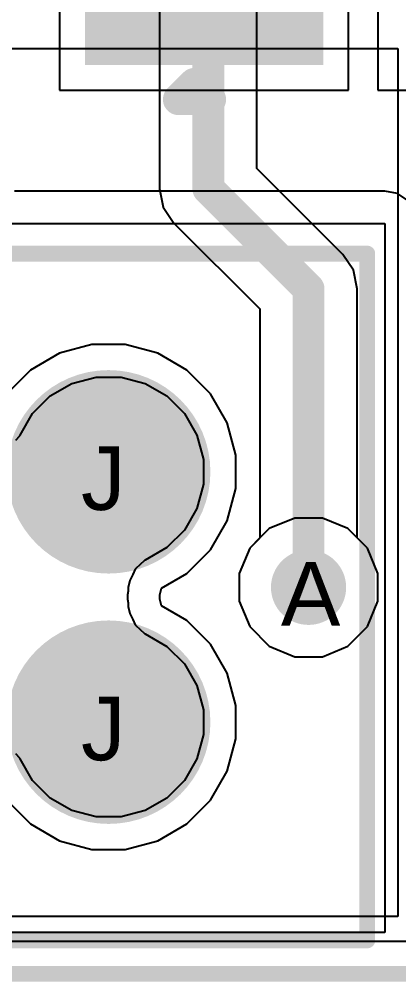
# Model space of a CAD drawing. Header units: inches. Extents: x 0 to 5271, y 0 to 5417.
# Drawn here: x 126.47 to 129.5, y -0.06 to 7.63 of the extents above; entities that cross this region are included whole.
import ezdxf

# ---------------------------------------------------------------- set-up
doc = ezdxf.new("R2010")
doc.units = ezdxf.units.IN
for name, color, linetype in [('Board_Outline', 216, 'Continuous'), ('Bottom Layer', 5, 'Continuous'), ('Bottom Solder', 6, 'Continuous'), ('Drill Drawing', 1, 'Continuous'), ('L2_GND1', 16, 'Continuous'), ('L3_SIG1', 76, 'Continuous'), ('L4_PWR', 90, 'Continuous'), ('L5_GND2', 156, 'Continuous'), ('L6_SIG2', 130, 'Continuous'), ('L7_GND3', 216, 'Continuous'), ('Multi-Layer', 9, 'Continuous'), ('Pad Holes', 156, 'Continuous'), ('Top Layer', 1, 'Continuous'), ('Top Overlay', 2, 'Continuous'), ('Top Paste', 8, 'Continuous'), ('Top Solder', 216, 'Continuous'), ('Via Holes', 16, 'Continuous')]:
    doc.layers.add(name, color=color, linetype=linetype)
doc.styles.add('Arial', font='', dxfattribs={"height": 0.2})
doc.styles.get('Arial').set_extended_font_data('Arial')

# ---------------------------------------------------------------- blocks, each defined once
blk = doc.blocks.new('PC817X2NIPW_190')
at = {"layer": 'Top Layer'}
blk.add_hatch(color=1, dxfattribs=at).paths.add_polyline_path([(-3.6499, 2.17), (-3.6499, 0.37), (-6.1499, 0.37), (-6.1499, 2.17)])
at = {"layer": 'Top Paste'}
blk.add_hatch(color=8, dxfattribs=at).paths.add_polyline_path([(-3.6499, 2.17), (-3.6499, 0.37), (-6.1499, 0.37), (-6.1499, 2.17)])
at = {"layer": 'Top Solder'}
blk.add_hatch(color=216, dxfattribs=at).paths.add_polyline_path([(-3.5991, 2.2208), (-3.5991, 0.3192), (-6.2007, 0.3192), (-6.2007, 2.2208)])
at = {"layer": 'Top Overlay'}
for points in [[(-6.477, 1.4732, 0.25, 0.25, 0), (-6.477, 1.2192, 0.25, 0.25, 0)], [(-6.477, 1.4732, 0.25, 0.25, 0), (-6.35, 1.3462, 0.25, 0.25, 0)], [(-6.35, 1.3462, 0.25, 0.25, 0), (-6.477, 1.2192, 0.25, 0.25, 0)]]:
    blk.add_lwpolyline(points, format="xyseb", dxfattribs=at)
for points in [[(-6.5395, 1.4732, 0.125, 0.125, 1), (-6.4145, 1.4732, 0.125, 0.125, 1)], [(-6.5395, 1.4732, 0.125, 0.125, 1), (-6.4145, 1.4732, 0.125, 0.125, 1)], [(-6.4125, 1.3462, 0.125, 0.125, 1), (-6.2875, 1.3462, 0.125, 0.125, 1)], [(-6.4125, 1.3462, 0.125, 0.125, 1), (-6.2875, 1.3462, 0.125, 0.125, 1)], [(-6.5395, 1.2192, 0.125, 0.125, 1), (-6.4145, 1.2192, 0.125, 0.125, 1)], [(-6.5395, 1.2192, 0.125, 0.125, 1), (-6.4145, 1.2192, 0.125, 0.125, 1)]]:
    blk.add_lwpolyline(points, format="xyseb", close=True, dxfattribs=at)
blk = doc.blocks.new('HX20012_6A_______531')
at = {"layer": 'Bottom Layer'}
h = blk.add_hatch(color=5, dxfattribs=at)
edge = h.paths.add_edge_path()
edge.add_arc((-2, 1), 0.762, 0, 360)
h = blk.add_hatch(color=5, dxfattribs=at)
edge = h.paths.add_edge_path()
edge.add_arc((0, 1), 0.762, 0, 360)
h = blk.add_hatch(color=5, dxfattribs=at)
edge = h.paths.add_edge_path()
edge.add_arc((2, 1), 0.762, 0, 360)
blk.add_hatch(color=5, dxfattribs=at).paths.add_polyline_path([(-2.762, -0.238), (-1.238, -0.238), (-1.238, -1.762), (-2.762, -1.762)])
h = blk.add_hatch(color=5, dxfattribs=at)
edge = h.paths.add_edge_path()
edge.add_arc((0, -1), 0.762, 0, 360)
h = blk.add_hatch(color=5, dxfattribs=at)
edge = h.paths.add_edge_path()
edge.add_arc((2, -1), 0.762, 0, 360)
at = {"layer": 'Bottom Solder'}
h = blk.add_hatch(color=6, dxfattribs=at)
edge = h.paths.add_edge_path()
edge.add_arc((-2, 1), 0.8128, 0, 360)
h = blk.add_hatch(color=6, dxfattribs=at)
edge = h.paths.add_edge_path()
edge.add_arc((0, 1), 0.8128, 0, 360)
h = blk.add_hatch(color=6, dxfattribs=at)
edge = h.paths.add_edge_path()
edge.add_arc((2, 1), 0.8128, 0, 360)
blk.add_hatch(color=6, dxfattribs=at).paths.add_polyline_path([(-2.8128, -0.1872), (-1.1872, -0.1872), (-1.1872, -1.8128), (-2.8128, -1.8128)])
h = blk.add_hatch(color=6, dxfattribs=at)
edge = h.paths.add_edge_path()
edge.add_arc((0, -1), 0.8128, 0, 360)
h = blk.add_hatch(color=6, dxfattribs=at)
edge = h.paths.add_edge_path()
edge.add_arc((2, -1), 0.8128, 0, 360)
at = {"layer": 'L2_GND1'}
h = blk.add_hatch(color=16, dxfattribs=at)
edge = h.paths.add_edge_path()
edge.add_arc((-2, 1), 0.762, 0, 360)
h = blk.add_hatch(color=16, dxfattribs=at)
edge = h.paths.add_edge_path()
edge.add_arc((0, 1), 0.762, 0, 360)
h = blk.add_hatch(color=16, dxfattribs=at)
edge = h.paths.add_edge_path()
edge.add_arc((2, 1), 0.762, 0, 360)
blk.add_hatch(color=16, dxfattribs=at).paths.add_polyline_path([(-2.762, -0.238), (-1.238, -0.238), (-1.238, -1.762), (-2.762, -1.762)])
h = blk.add_hatch(color=16, dxfattribs=at)
edge = h.paths.add_edge_path()
edge.add_arc((0, -1), 0.762, 0, 360)
h = blk.add_hatch(color=16, dxfattribs=at)
edge = h.paths.add_edge_path()
edge.add_arc((2, -1), 0.762, 0, 360)
at = {"layer": 'L3_SIG1'}
h = blk.add_hatch(color=76, dxfattribs=at)
edge = h.paths.add_edge_path()
edge.add_arc((-2, 1), 0.762, 0, 360)
h = blk.add_hatch(color=76, dxfattribs=at)
edge = h.paths.add_edge_path()
edge.add_arc((0, 1), 0.762, 0, 360)
h = blk.add_hatch(color=76, dxfattribs=at)
edge = h.paths.add_edge_path()
edge.add_arc((2, 1), 0.762, 0, 360)
blk.add_hatch(color=76, dxfattribs=at).paths.add_polyline_path([(-2.762, -0.238), (-1.238, -0.238), (-1.238, -1.762), (-2.762, -1.762)])
h = blk.add_hatch(color=76, dxfattribs=at)
edge = h.paths.add_edge_path()
edge.add_arc((0, -1), 0.762, 0, 360)
h = blk.add_hatch(color=76, dxfattribs=at)
edge = h.paths.add_edge_path()
edge.add_arc((2, -1), 0.762, 0, 360)
at = {"layer": 'L4_PWR'}
h = blk.add_hatch(color=90, dxfattribs=at)
edge = h.paths.add_edge_path()
edge.add_arc((-2, 1), 0.762, 0, 360)
h = blk.add_hatch(color=90, dxfattribs=at)
edge = h.paths.add_edge_path()
edge.add_arc((0, 1), 0.762, 0, 360)
h = blk.add_hatch(color=90, dxfattribs=at)
edge = h.paths.add_edge_path()
edge.add_arc((2, 1), 0.762, 0, 360)
blk.add_hatch(color=90, dxfattribs=at).paths.add_polyline_path([(-2.762, -0.238), (-1.238, -0.238), (-1.238, -1.762), (-2.762, -1.762)])
h = blk.add_hatch(color=90, dxfattribs=at)
edge = h.paths.add_edge_path()
edge.add_arc((0, -1), 0.762, 0, 360)
h = blk.add_hatch(color=90, dxfattribs=at)
edge = h.paths.add_edge_path()
edge.add_arc((2, -1), 0.762, 0, 360)
at = {"layer": 'L5_GND2'}
h = blk.add_hatch(color=156, dxfattribs=at)
edge = h.paths.add_edge_path()
edge.add_arc((-2, 1), 0.762, 0, 360)
h = blk.add_hatch(color=156, dxfattribs=at)
edge = h.paths.add_edge_path()
edge.add_arc((0, 1), 0.762, 0, 360)
h = blk.add_hatch(color=156, dxfattribs=at)
edge = h.paths.add_edge_path()
edge.add_arc((2, 1), 0.762, 0, 360)
blk.add_hatch(color=156, dxfattribs=at).paths.add_polyline_path([(-2.762, -0.238), (-1.238, -0.238), (-1.238, -1.762), (-2.762, -1.762)])
h = blk.add_hatch(color=156, dxfattribs=at)
edge = h.paths.add_edge_path()
edge.add_arc((0, -1), 0.762, 0, 360)
h = blk.add_hatch(color=156, dxfattribs=at)
edge = h.paths.add_edge_path()
edge.add_arc((2, -1), 0.762, 0, 360)
at = {"layer": 'L6_SIG2'}
h = blk.add_hatch(color=130, dxfattribs=at)
edge = h.paths.add_edge_path()
edge.add_arc((-2, 1), 0.762, 0, 360)
h = blk.add_hatch(color=130, dxfattribs=at)
edge = h.paths.add_edge_path()
edge.add_arc((0, 1), 0.762, 0, 360)
h = blk.add_hatch(color=130, dxfattribs=at)
edge = h.paths.add_edge_path()
edge.add_arc((2, 1), 0.762, 0, 360)
blk.add_hatch(color=130, dxfattribs=at).paths.add_polyline_path([(-2.762, -0.238), (-1.238, -0.238), (-1.238, -1.762), (-2.762, -1.762)])
h = blk.add_hatch(color=130, dxfattribs=at)
edge = h.paths.add_edge_path()
edge.add_arc((0, -1), 0.762, 0, 360)
h = blk.add_hatch(color=130, dxfattribs=at)
edge = h.paths.add_edge_path()
edge.add_arc((2, -1), 0.762, 0, 360)
at = {"layer": 'L7_GND3'}
h = blk.add_hatch(color=216, dxfattribs=at)
edge = h.paths.add_edge_path()
edge.add_arc((-2, 1), 0.762, 0, 360)
h = blk.add_hatch(color=216, dxfattribs=at)
edge = h.paths.add_edge_path()
edge.add_arc((0, 1), 0.762, 0, 360)
h = blk.add_hatch(color=216, dxfattribs=at)
edge = h.paths.add_edge_path()
edge.add_arc((2, 1), 0.762, 0, 360)
blk.add_hatch(color=216, dxfattribs=at).paths.add_polyline_path([(-2.762, -0.238), (-1.238, -0.238), (-1.238, -1.762), (-2.762, -1.762)])
h = blk.add_hatch(color=216, dxfattribs=at)
edge = h.paths.add_edge_path()
edge.add_arc((0, -1), 0.762, 0, 360)
h = blk.add_hatch(color=216, dxfattribs=at)
edge = h.paths.add_edge_path()
edge.add_arc((2, -1), 0.762, 0, 360)
at = {"layer": 'Multi-Layer'}
h = blk.add_hatch(color=9, dxfattribs=at)
edge = h.paths.add_edge_path()
edge.add_arc((-2, 1), 0.762, 0, 360)
h = blk.add_hatch(color=9, dxfattribs=at)
edge = h.paths.add_edge_path()
edge.add_arc((0, 1), 0.762, 0, 360)
h = blk.add_hatch(color=9, dxfattribs=at)
edge = h.paths.add_edge_path()
edge.add_arc((2, 1), 0.762, 0, 360)
blk.add_hatch(color=9, dxfattribs=at).paths.add_polyline_path([(-2.762, -0.238), (-1.238, -0.238), (-1.238, -1.762), (-2.762, -1.762)])
h = blk.add_hatch(color=9, dxfattribs=at)
edge = h.paths.add_edge_path()
edge.add_arc((0, -1), 0.762, 0, 360)
h = blk.add_hatch(color=9, dxfattribs=at)
edge = h.paths.add_edge_path()
edge.add_arc((2, -1), 0.762, 0, 360)
at = {"layer": 'Pad Holes'}
h = blk.add_hatch(color=7, dxfattribs=at)
edge = h.paths.add_edge_path()
edge.add_arc((-2, 1), 0.4572, 0, 360)
h = blk.add_hatch(color=7, dxfattribs=at)
edge = h.paths.add_edge_path()
edge.add_arc((0, 1), 0.4572, 0, 360)
h = blk.add_hatch(color=7, dxfattribs=at)
edge = h.paths.add_edge_path()
edge.add_arc((2, 1), 0.4572, 0, 360)
h = blk.add_hatch(color=7, dxfattribs=at)
edge = h.paths.add_edge_path()
edge.add_arc((-2, -1), 0.4572, 0, 360)
h = blk.add_hatch(color=7, dxfattribs=at)
edge = h.paths.add_edge_path()
edge.add_arc((0, -1), 0.4572, 0, 360)
h = blk.add_hatch(color=7, dxfattribs=at)
edge = h.paths.add_edge_path()
edge.add_arc((2, -1), 0.4572, 0, 360)
at = {"layer": 'Top Layer'}
h = blk.add_hatch(color=1, dxfattribs=at)
edge = h.paths.add_edge_path()
edge.add_arc((-2, 1), 0.762, 0, 360)
h = blk.add_hatch(color=1, dxfattribs=at)
edge = h.paths.add_edge_path()
edge.add_arc((0, 1), 0.762, 0, 360)
h = blk.add_hatch(color=1, dxfattribs=at)
edge = h.paths.add_edge_path()
edge.add_arc((2, 1), 0.762, 0, 360)
blk.add_hatch(color=1, dxfattribs=at).paths.add_polyline_path([(-2.762, -0.238), (-1.238, -0.238), (-1.238, -1.762), (-2.762, -1.762)])
h = blk.add_hatch(color=1, dxfattribs=at)
edge = h.paths.add_edge_path()
edge.add_arc((0, -1), 0.762, 0, 360)
h = blk.add_hatch(color=1, dxfattribs=at)
edge = h.paths.add_edge_path()
edge.add_arc((2, -1), 0.762, 0, 360)
at = {"layer": 'Top Solder'}
h = blk.add_hatch(color=216, dxfattribs=at)
edge = h.paths.add_edge_path()
edge.add_arc((-2, 1), 0.8128, 0, 360)
h = blk.add_hatch(color=216, dxfattribs=at)
edge = h.paths.add_edge_path()
edge.add_arc((0, 1), 0.8128, 0, 360)
h = blk.add_hatch(color=216, dxfattribs=at)
edge = h.paths.add_edge_path()
edge.add_arc((2, 1), 0.8128, 0, 360)
blk.add_hatch(color=216, dxfattribs=at).paths.add_polyline_path([(-2.8128, -0.1872), (-1.1872, -0.1872), (-1.1872, -1.8128), (-2.8128, -1.8128)])
h = blk.add_hatch(color=216, dxfattribs=at)
edge = h.paths.add_edge_path()
edge.add_arc((0, -1), 0.8128, 0, 360)
h = blk.add_hatch(color=216, dxfattribs=at)
edge = h.paths.add_edge_path()
edge.add_arc((2, -1), 0.8128, 0, 360)
at = {"layer": 'Top Overlay'}
for points in [[(-4.064, 2.7432, 0.127, 0.127, 0), (4.064, 2.7432, 0.127, 0.127, 0)], [(-4.064, 2.7432, 0.127, 0.127, 0), (-4.0635, -2.7432, 0.127, 0.127, 0)], [(4.064, -2.7432, 0.127, 0.127, 0), (4.064, 2.7432, 0.127, 0.127, 0)], [(-4.0635, -2.7432, 0.127, 0.127, 0), (4.064, -2.7432, 0.127, 0.127, 0)]]:
    blk.add_lwpolyline(points, format="xyseb", dxfattribs=at)
for points in [[(-4.0957, 2.7432, 0.0635, 0.0635, 1), (-4.0322, 2.7432, 0.0635, 0.0635, 1)], [(-4.0957, 2.7432, 0.0635, 0.0635, 1), (-4.0322, 2.7432, 0.0635, 0.0635, 1)], [(4.0322, 2.7432, 0.0635, 0.0635, 1), (4.0957, 2.7432, 0.0635, 0.0635, 1)], [(4.0322, 2.7432, 0.0635, 0.0635, 1), (4.0957, 2.7432, 0.0635, 0.0635, 1)], [(-4.0952, -2.7432, 0.0635, 0.0635, 1), (-4.0317, -2.7432, 0.0635, 0.0635, 1)], [(-4.0952, -2.7432, 0.0635, 0.0635, 1), (-4.0317, -2.7432, 0.0635, 0.0635, 1)], [(4.0322, -2.7432, 0.0635, 0.0635, 1), (4.0957, -2.7432, 0.0635, 0.0635, 1)], [(4.0322, -2.7432, 0.0635, 0.0635, 1), (4.0957, -2.7432, 0.0635, 0.0635, 1)]]:
    blk.add_lwpolyline(points, format="xyseb", close=True, dxfattribs=at)

msp = doc.modelspace()

# ---------------------------------------------------------------- hatches: boundary and pattern name
at = {"layer": 'Bottom Layer'}
h = msp.add_hatch(color=5, dxfattribs=at)
edge = h.paths.add_edge_path()
edge.add_arc((128.778, 3.0872), 0.3, 0, 360)
at = {"layer": 'L2_GND1'}
h = msp.add_hatch(color=16, dxfattribs=at)
edge = h.paths.add_edge_path()
edge.add_arc((128.778, 3.0872), 0.3, 0, 360)
at = {"layer": 'L3_SIG1'}
h = msp.add_hatch(color=76, dxfattribs=at)
edge = h.paths.add_edge_path()
edge.add_arc((128.778, 3.0872), 0.3, 0, 360)
at = {"layer": 'L4_PWR'}
h = msp.add_hatch(color=90, dxfattribs=at)
edge = h.paths.add_edge_path()
edge.add_arc((128.778, 3.0872), 0.3, 0, 360)
at = {"layer": 'L5_GND2'}
h = msp.add_hatch(color=156, dxfattribs=at)
edge = h.paths.add_edge_path()
edge.add_arc((128.778, 3.0872), 0.3, 0, 360)
at = {"layer": 'L6_SIG2'}
h = msp.add_hatch(color=130, dxfattribs=at)
edge = h.paths.add_edge_path()
edge.add_arc((128.778, 3.0872), 0.3, 0, 360)
at = {"layer": 'L7_GND3'}
h = msp.add_hatch(color=216, dxfattribs=at)
edge = h.paths.add_edge_path()
edge.add_arc((128.778, 3.0872), 0.3, 0, 360)
at = {"layer": 'Top Layer'}
h = msp.add_hatch(color=1, dxfattribs=at)
edge = h.paths.add_edge_path()
edge.add_arc((128.778, 3.0872), 0.3, 0, 360)
at = {"layer": 'Via Holes'}
h = msp.add_hatch(color=7, dxfattribs=at)
edge = h.paths.add_edge_path()
edge.add_arc((128.778, 3.0872), 0.15, 0, 360)

# ---------------------------------------------------------------- linework, layer by layer
at = {"layer": 'Board_Outline'}
msp.add_lwpolyline([(0, 0, 0.127, 0.127, 0), (150, 0, 0.127, 0.127, 0)], format="xyseb", dxfattribs=at)
at = {"layer": 'Bottom Layer'}
for p, q in [((127.5894, 8.0094), (127.5894, 6.2722)), ((128.3663, 6.4331), (128.3663, 8.0094)), ((129.0527, 5.7468), (128.3663, 6.4331)), ((127.5894, 6.2722), (127.619, 6.1236)), ((127.619, 6.1236), (127.7032, 5.9976)), ((127.7032, 5.9976), (128.3895, 5.3112)), ((129.1369, 5.6208), (129.0527, 5.7468)), ((129.1665, 5.4721), (129.1369, 5.6208)), ((129.1665, 3.4822), (129.1665, 5.4721)), ((128.3895, 5.3112), (128.3895, 3.4822)), ((128.3895, 3.4822), (128.3083, 3.401)), ((129.2477, 3.401), (129.1665, 3.4822)), ((128.3083, 3.401), (128.224, 3.1974)), ((129.332, 3.1974), (129.2477, 3.401)), ((128.224, 3.1974), (128.224, 2.977)), ((129.332, 2.977), (129.332, 3.1974)), ((128.224, 2.977), (128.3083, 2.7734)), ((129.2477, 2.7734), (129.332, 2.977)), ((128.3083, 2.7734), (128.4642, 2.6176)), ((129.0918, 2.6176), (129.2477, 2.7734)), ((128.4642, 2.6176), (128.6678, 2.5332)), ((128.8882, 2.5332), (129.0918, 2.6176)), ((128.6678, 2.5332), (128.8882, 2.5332)), ((149.741, 0.259), (124.4586, 0.259))]:
    msp.add_line(p, q, dxfattribs=at)
for points in [[(127.9779, 6.2722, 0.254, 0.254, 0), (127.9779, 8.492, 0.254, 0.254, 0)], [(127.9779, 6.2722, 0.254, 0.254, 0), (128.778, 5.4721, 0.254, 0.254, 0)], [(128.778, 3.0872, 0.254, 0.254, 0), (128.778, 5.4721, 0.254, 0.254, 0)]]:
    msp.add_lwpolyline(points, format="xyseb", dxfattribs=at)
for points in [[(127.9144, 6.2722, 0.127, 0.127, 1), (128.0414, 6.2722, 0.127, 0.127, 1)], [(127.9144, 6.2722, 0.127, 0.127, 1), (128.0414, 6.2722, 0.127, 0.127, 1)], [(128.7145, 5.4721, 0.127, 0.127, 1), (128.8415, 5.4721, 0.127, 0.127, 1)], [(128.7145, 5.4721, 0.127, 0.127, 1), (128.8415, 5.4721, 0.127, 0.127, 1)], [(128.7145, 3.0872, 0.127, 0.127, 1), (128.8415, 3.0872, 0.127, 0.127, 1)]]:
    msp.add_lwpolyline(points, format="xyseb", close=True, dxfattribs=at)
at = {"layer": 'L2_GND1'}
for p, q in [((128.6678, 3.6412), (128.4642, 3.5569)), ((128.8882, 3.6412), (128.6678, 3.6412)), ((129.0918, 3.5569), (128.8882, 3.6412)), ((128.4642, 3.5569), (128.3083, 3.401)), ((129.2477, 3.401), (129.0918, 3.5569)), ((128.3083, 3.401), (128.224, 3.1974)), ((129.332, 3.1974), (129.2477, 3.401)), ((128.224, 3.1974), (128.224, 2.977)), ((129.332, 2.977), (129.332, 3.1974)), ((128.224, 2.977), (128.3083, 2.7734)), ((129.2477, 2.7734), (129.332, 2.977)), ((128.3083, 2.7734), (128.4642, 2.6176)), ((129.0918, 2.6176), (129.2477, 2.7734)), ((128.4642, 2.6176), (128.6678, 2.5332)), ((128.8882, 2.5332), (129.0918, 2.6176)), ((128.6678, 2.5332), (128.8882, 2.5332)), ((135.4288, 0.259), (93.9096, 0.259))]:
    msp.add_line(p, q, dxfattribs=at)
at = {"layer": 'L3_SIG1'}
for p, q in [((129.3876, 6.2534), (126.4307, 6.2534)), ((129.4867, 6.2337), (129.3876, 6.2534)), ((129.5707, 6.1775), (129.4867, 6.2337)), ((126.0601, 5.9944), (129.3876, 5.9944)), ((129.3876, 5.9944), (129.3876, 0.3302)), ((127.0482, 5.0262), (126.7898, 4.957)), ((127.3157, 5.0262), (127.0482, 5.0262)), ((127.5741, 4.957), (127.3157, 5.0262)), ((126.7898, 4.957), (126.5581, 4.8232)), ((127.8058, 4.8232), (127.5741, 4.957)), ((126.5581, 4.8232), (126.369, 4.634)), ((127.995, 4.634), (127.8058, 4.8232)), ((126.7172, 4.616), (126.8898, 4.7156)), ((126.8898, 4.7156), (127.0823, 4.7672)), ((127.0823, 4.7672), (127.2816, 4.7672)), ((127.2816, 4.7672), (127.4742, 4.7156)), ((127.4742, 4.7156), (127.6468, 4.616)), ((126.5762, 4.475), (126.7172, 4.616)), ((127.6468, 4.616), (127.7877, 4.475)), ((128.1287, 4.4024), (127.995, 4.634)), ((126.4766, 4.3025), (126.5762, 4.475)), ((127.7877, 4.475), (127.8874, 4.3024)), ((128.198, 4.144), (128.1287, 4.4024)), ((126.441, 4.2619), (126.473, 4.2965)), ((126.473, 4.2965), (126.4743, 4.2998)), ((126.4743, 4.2998), (126.4766, 4.3025)), ((127.8874, 4.3024), (127.939, 4.1099)), ((127.939, 4.1099), (127.939, 3.9105)), ((128.198, 3.8764), (128.198, 4.144)), ((127.939, 3.9105), (127.8874, 3.718)), ((128.1287, 3.618), (128.198, 3.8764)), ((127.8874, 3.718), (127.7878, 3.5454)), ((127.995, 3.3864), (128.1287, 3.618)), ((127.7878, 3.5454), (127.6468, 3.4044)), ((127.6468, 3.4044), (127.4742, 3.3048)), ((127.8058, 3.1972), (127.995, 3.3864)), ((127.3941, 3.2326), (127.3744, 3.1898)), ((127.3967, 3.235), (127.3941, 3.2326)), ((127.3983, 3.2382), (127.3967, 3.235)), ((127.4337, 3.2692), (127.3983, 3.2382)), ((127.4683, 3.3013), (127.4337, 3.2692)), ((127.4716, 3.3025), (127.4683, 3.3013)), ((127.4742, 3.3048), (127.4716, 3.3025)), ((127.3744, 3.1898), (127.3536, 3.1476)), ((127.6037, 3.0805), (127.8058, 3.1972)), ((127.339, 3.0872), (127.3379, 3.0568)), ((127.3519, 3.1408), (127.339, 3.0872)), ((127.3533, 3.144), (127.3519, 3.1408)), ((127.3536, 3.1476), (127.3533, 3.144)), ((127.5909, 3.0269), (127.6037, 3.0805)), ((127.3379, 3.0568), (127.3319, 3.0269)), ((127.3319, 3.0269), (127.3319, 2.9935)), ((127.5909, 2.9935), (127.5909, 3.0269)), ((127.3319, 2.9935), (127.3379, 2.9636)), ((127.3379, 2.9636), (127.339, 2.9332)), ((127.339, 2.9332), (127.3519, 2.8796)), ((127.6037, 2.9399), (127.5909, 2.9935)), ((127.8058, 2.8232), (127.6037, 2.9399)), ((127.3519, 2.8796), (127.3533, 2.8764)), ((127.3533, 2.8764), (127.3536, 2.8729)), ((127.3536, 2.8729), (127.3744, 2.8306)), ((127.3744, 2.8306), (127.3941, 2.7878)), ((127.3941, 2.7878), (127.3967, 2.7854)), ((127.3967, 2.7854), (127.3983, 2.7822)), ((127.3983, 2.7822), (127.4337, 2.7512)), ((127.995, 2.6341), (127.8058, 2.8232)), ((127.4337, 2.7512), (127.4683, 2.7192)), ((127.4683, 2.7192), (127.4716, 2.7179)), ((127.4716, 2.7179), (127.4742, 2.7156)), ((127.4742, 2.7156), (127.6468, 2.616)), ((127.6468, 2.616), (127.7877, 2.475)), ((128.1287, 2.4024), (127.995, 2.6341)), ((127.7877, 2.475), (127.8874, 2.3024)), ((128.198, 2.144), (128.1287, 2.4024)), ((127.8874, 2.3024), (127.939, 2.1099)), ((127.939, 2.1099), (127.939, 1.9105)), ((128.198, 1.8765), (128.198, 2.144)), ((127.939, 1.9105), (127.8874, 1.718)), ((128.1287, 1.6181), (128.198, 1.8765)), ((126.473, 1.7239), (126.441, 1.7585)), ((126.4743, 1.7206), (126.473, 1.7239)), ((126.4766, 1.718), (126.4743, 1.7206)), ((126.5762, 1.5454), (126.4766, 1.718)), ((127.8874, 1.718), (127.7878, 1.5454)), ((127.995, 1.3864), (128.1287, 1.6181)), ((126.7172, 1.4044), (126.5762, 1.5454)), ((127.7878, 1.5454), (127.6468, 1.4044)), ((126.369, 1.3864), (126.5581, 1.1972)), ((126.8898, 1.3048), (126.7172, 1.4044)), ((127.6468, 1.4044), (127.4742, 1.3048)), ((127.8058, 1.1972), (127.995, 1.3864)), ((127.0823, 1.2532), (126.8898, 1.3048)), ((127.2816, 1.2532), (127.0823, 1.2532)), ((127.4742, 1.3048), (127.2816, 1.2532)), ((126.5581, 1.1972), (126.7898, 1.0634)), ((127.5741, 1.0634), (127.8058, 1.1972)), ((126.7898, 1.0634), (127.0482, 0.9942)), ((127.3157, 0.9942), (127.5741, 1.0634)), ((127.0482, 0.9942), (127.3157, 0.9942)), ((129.3876, 0.3302), (95.9104, 0.3302))]:
    msp.add_line(p, q, dxfattribs=at)
at = {"layer": 'L4_PWR'}
for p, q in [((127.0482, 5.0262), (126.7898, 4.957)), ((127.3157, 5.0262), (127.0482, 5.0262)), ((127.5741, 4.957), (127.3157, 5.0262)), ((126.7898, 4.957), (126.5581, 4.8232)), ((127.8058, 4.8232), (127.5741, 4.957)), ((126.5581, 4.8232), (126.369, 4.634)), ((127.995, 4.634), (127.8058, 4.8232)), ((128.1287, 4.4024), (127.995, 4.634)), ((128.198, 4.144), (128.1287, 4.4024)), ((128.198, 3.8764), (128.198, 4.144)), ((128.1287, 3.618), (128.198, 3.8764)), ((127.995, 3.3864), (128.1287, 3.618)), ((128.6678, 3.6412), (128.4642, 3.5569)), ((128.8882, 3.6412), (128.6678, 3.6412)), ((129.0918, 3.5569), (128.8882, 3.6412)), ((128.4642, 3.5569), (128.3083, 3.401)), ((129.2477, 3.401), (129.0918, 3.5569)), ((127.8058, 3.1972), (127.995, 3.3864)), ((128.3083, 3.401), (128.224, 3.1974)), ((129.332, 3.1974), (129.2477, 3.401)), ((127.6037, 3.0805), (127.8058, 3.1972)), ((128.224, 3.1974), (128.224, 2.977)), ((129.332, 2.977), (129.332, 3.1974)), ((127.5909, 3.0269), (127.6037, 3.0805)), ((127.5909, 2.9935), (127.5909, 3.0269)), ((127.6037, 2.9399), (127.5909, 2.9935)), ((127.8058, 2.8232), (127.6037, 2.9399)), ((128.224, 2.977), (128.3083, 2.7734)), ((129.2477, 2.7734), (129.332, 2.977)), ((127.995, 2.6341), (127.8058, 2.8232)), ((128.3083, 2.7734), (128.4642, 2.6176)), ((129.0918, 2.6176), (129.2477, 2.7734)), ((128.1287, 2.4024), (127.995, 2.6341)), ((128.4642, 2.6176), (128.6678, 2.5332)), ((128.8882, 2.5332), (129.0918, 2.6176)), ((128.6678, 2.5332), (128.8882, 2.5332)), ((128.198, 2.144), (128.1287, 2.4024)), ((128.198, 1.8765), (128.198, 2.144)), ((128.1287, 1.6181), (128.198, 1.8765)), ((127.995, 1.3864), (128.1287, 1.6181)), ((126.369, 1.3864), (126.5581, 1.1972)), ((127.8058, 1.1972), (127.995, 1.3864)), ((126.5581, 1.1972), (126.7898, 1.0634)), ((127.5741, 1.0634), (127.8058, 1.1972)), ((126.7898, 1.0634), (127.0482, 0.9942)), ((127.3157, 0.9942), (127.5741, 1.0634)), ((127.0482, 0.9942), (127.3157, 0.9942)), ((149.741, 0.259), (93.9096, 0.259))]:
    msp.add_line(p, q, dxfattribs=at)
at = {"layer": 'L5_GND2'}
for p, q in [((128.6678, 3.6412), (128.4642, 3.5569)), ((128.8882, 3.6412), (128.6678, 3.6412)), ((129.0918, 3.5569), (128.8882, 3.6412)), ((128.4642, 3.5569), (128.3083, 3.401)), ((129.2477, 3.401), (129.0918, 3.5569)), ((128.3083, 3.401), (128.224, 3.1974)), ((129.332, 3.1974), (129.2477, 3.401)), ((128.224, 3.1974), (128.224, 2.977)), ((129.332, 2.977), (129.332, 3.1974)), ((128.224, 2.977), (128.3083, 2.7734)), ((129.2477, 2.7734), (129.332, 2.977)), ((128.3083, 2.7734), (128.4642, 2.6176)), ((129.0918, 2.6176), (129.2477, 2.7734)), ((128.4642, 2.6176), (128.6678, 2.5332)), ((128.8882, 2.5332), (129.0918, 2.6176)), ((128.6678, 2.5332), (128.8882, 2.5332)), ((149.741, 0.259), (93.9096, 0.259))]:
    msp.add_line(p, q, dxfattribs=at)
at = {"layer": 'L6_SIG2'}
for p, q in [((119.8342, 7.3914), (129.4892, 7.3914)), ((129.4892, 7.3914), (129.4892, 0.4572)), ((127.0482, 5.0262), (126.7898, 4.957)), ((127.3157, 5.0262), (127.0482, 5.0262)), ((127.5741, 4.957), (127.3157, 5.0262)), ((126.7898, 4.957), (126.5581, 4.8232)), ((127.8058, 4.8232), (127.5741, 4.957)), ((126.5581, 4.8232), (126.369, 4.634)), ((127.995, 4.634), (127.8058, 4.8232)), ((126.7172, 4.616), (126.8898, 4.7156)), ((126.8898, 4.7156), (127.0823, 4.7672)), ((127.0823, 4.7672), (127.2816, 4.7672)), ((127.2816, 4.7672), (127.4742, 4.7156)), ((127.4742, 4.7156), (127.6468, 4.616)), ((126.5762, 4.475), (126.7172, 4.616)), ((127.6468, 4.616), (127.7877, 4.475)), ((128.1287, 4.4024), (127.995, 4.634)), ((126.4766, 4.3025), (126.5762, 4.475)), ((127.7877, 4.475), (127.8874, 4.3024)), ((128.198, 4.144), (128.1287, 4.4024)), ((126.441, 4.2619), (126.473, 4.2965)), ((126.473, 4.2965), (126.4743, 4.2998)), ((126.4743, 4.2998), (126.4766, 4.3025)), ((127.8874, 4.3024), (127.939, 4.1099)), ((127.939, 4.1099), (127.939, 3.9105)), ((128.198, 3.8764), (128.198, 4.144)), ((127.939, 3.9105), (127.8874, 3.718)), ((128.1287, 3.618), (128.198, 3.8764)), ((127.8874, 3.718), (127.7878, 3.5454)), ((127.995, 3.3864), (128.1287, 3.618)), ((127.7878, 3.5454), (127.6468, 3.4044)), ((127.6468, 3.4044), (127.4742, 3.3048)), ((127.8058, 3.1972), (127.995, 3.3864)), ((127.3941, 3.2326), (127.3744, 3.1898)), ((127.3967, 3.235), (127.3941, 3.2326)), ((127.3983, 3.2382), (127.3967, 3.235)), ((127.4337, 3.2692), (127.3983, 3.2382)), ((127.4683, 3.3013), (127.4337, 3.2692)), ((127.4716, 3.3025), (127.4683, 3.3013)), ((127.4742, 3.3048), (127.4716, 3.3025)), ((127.3744, 3.1898), (127.3536, 3.1476)), ((127.6037, 3.0805), (127.8058, 3.1972)), ((127.339, 3.0872), (127.3379, 3.0568)), ((127.3519, 3.1408), (127.339, 3.0872)), ((127.3533, 3.144), (127.3519, 3.1408)), ((127.3536, 3.1476), (127.3533, 3.144)), ((127.5909, 3.0269), (127.6037, 3.0805)), ((127.3379, 3.0568), (127.3319, 3.0269)), ((127.3319, 3.0269), (127.3319, 2.9935)), ((127.5909, 2.9935), (127.5909, 3.0269)), ((127.3319, 2.9935), (127.3379, 2.9636)), ((127.3379, 2.9636), (127.339, 2.9332)), ((127.339, 2.9332), (127.3519, 2.8796)), ((127.6037, 2.9399), (127.5909, 2.9935)), ((127.8058, 2.8232), (127.6037, 2.9399)), ((127.3519, 2.8796), (127.3533, 2.8764)), ((127.3533, 2.8764), (127.3536, 2.8729)), ((127.3536, 2.8729), (127.3744, 2.8306)), ((127.3744, 2.8306), (127.3941, 2.7878)), ((127.3941, 2.7878), (127.3967, 2.7854)), ((127.3967, 2.7854), (127.3983, 2.7822)), ((127.3983, 2.7822), (127.4337, 2.7512)), ((127.995, 2.6341), (127.8058, 2.8232)), ((127.4337, 2.7512), (127.4683, 2.7192)), ((127.4683, 2.7192), (127.4716, 2.7179)), ((127.4716, 2.7179), (127.4742, 2.7156)), ((127.4742, 2.7156), (127.6468, 2.616)), ((127.6468, 2.616), (127.7877, 2.475)), ((128.1287, 2.4024), (127.995, 2.6341)), ((127.7877, 2.475), (127.8874, 2.3024)), ((128.198, 2.144), (128.1287, 2.4024)), ((127.8874, 2.3024), (127.939, 2.1099)), ((127.939, 2.1099), (127.939, 1.9105)), ((128.198, 1.8765), (128.198, 2.144)), ((127.939, 1.9105), (127.8874, 1.718)), ((128.1287, 1.6181), (128.198, 1.8765)), ((126.473, 1.7239), (126.441, 1.7585)), ((126.4743, 1.7206), (126.473, 1.7239)), ((126.4766, 1.718), (126.4743, 1.7206)), ((126.5762, 1.5454), (126.4766, 1.718)), ((127.8874, 1.718), (127.7878, 1.5454)), ((127.995, 1.3864), (128.1287, 1.6181)), ((126.7172, 1.4044), (126.5762, 1.5454)), ((127.7878, 1.5454), (127.6468, 1.4044)), ((126.369, 1.3864), (126.5581, 1.1972)), ((126.8898, 1.3048), (126.7172, 1.4044)), ((127.6468, 1.4044), (127.4742, 1.3048)), ((127.8058, 1.1972), (127.995, 1.3864)), ((127.0823, 1.2532), (126.8898, 1.3048)), ((127.2816, 1.2532), (127.0823, 1.2532)), ((127.4742, 1.3048), (127.2816, 1.2532)), ((126.5581, 1.1972), (126.7898, 1.0634)), ((127.5741, 1.0634), (127.8058, 1.1972)), ((126.7898, 1.0634), (127.0482, 0.9942)), ((127.3157, 0.9942), (127.5741, 1.0634)), ((127.0482, 0.9942), (127.3157, 0.9942)), ((129.4892, 0.4572), (96.2152, 0.4572))]:
    msp.add_line(p, q, dxfattribs=at)
at = {"layer": 'L7_GND3'}
for p, q in [((128.6678, 3.6412), (128.4642, 3.5569)), ((128.8882, 3.6412), (128.6678, 3.6412)), ((129.0918, 3.5569), (128.8882, 3.6412)), ((128.4642, 3.5569), (128.3083, 3.401)), ((129.2477, 3.401), (129.0918, 3.5569)), ((128.3083, 3.401), (128.224, 3.1974)), ((129.332, 3.1974), (129.2477, 3.401)), ((128.224, 3.1974), (128.224, 2.977)), ((129.332, 2.977), (129.332, 3.1974)), ((128.224, 2.977), (128.3083, 2.7734)), ((129.2477, 2.7734), (129.332, 2.977)), ((128.3083, 2.7734), (128.4642, 2.6176)), ((129.0918, 2.6176), (129.2477, 2.7734)), ((128.4642, 2.6176), (128.6678, 2.5332)), ((128.8882, 2.5332), (129.0918, 2.6176)), ((128.6678, 2.5332), (128.8882, 2.5332)), ((149.741, 0.259), (93.9096, 0.259))]:
    msp.add_line(p, q, dxfattribs=at)
at = {"layer": 'Top Layer'}
for p, q in [((126.7901, 10.0661), (126.7901, 7.0581)), ((129.0981, 7.0581), (129.0981, 10.0661)), ((129.3301, 10.0661), (129.3301, 7.0581)), ((126.7901, 7.0581), (129.0981, 7.0581)), ((129.3301, 7.0581), (130.0309, 7.0581)), ((128.6678, 3.6412), (128.4642, 3.5569)), ((128.8882, 3.6412), (128.6678, 3.6412)), ((129.0918, 3.5569), (128.8882, 3.6412)), ((128.4642, 3.5569), (128.3083, 3.401)), ((129.2477, 3.401), (129.0918, 3.5569)), ((128.3083, 3.401), (128.224, 3.1974)), ((129.332, 3.1974), (129.2477, 3.401)), ((128.224, 3.1974), (128.224, 2.977)), ((129.332, 2.977), (129.332, 3.1974)), ((128.224, 2.977), (128.3083, 2.7734)), ((129.2477, 2.7734), (129.332, 2.977)), ((128.3083, 2.7734), (128.4642, 2.6176)), ((129.0918, 2.6176), (129.2477, 2.7734)), ((128.4642, 2.6176), (128.6678, 2.5332)), ((128.8882, 2.5332), (129.0918, 2.6176)), ((128.6678, 2.5332), (128.8882, 2.5332)), ((149.741, 0.259), (124.601, 0.259))]:
    msp.add_line(p, q, dxfattribs=at)

# ---------------------------------------------------------------- block references
at = {"rotation": 90}
msp.add_blockref('PC817X2NIPW_190', (129.2141, 13.462), dxfattribs=at)
msp.add_blockref('HX20012_6A_______531', (125.182, 3.0102))

# ---------------------------------------------------------------- texts
at = {"layer": 'Drill Drawing', "style": 'Arial'}
for s, p in [('J', (126.9619, 3.7055)), ('A', (128.5579, 2.7825)), ('J', (126.9619, 1.7055))]:
    msp.add_text(s, height=0.508, dxfattribs=at).set_placement(p)

doc.saveas('drawing.dxf')
